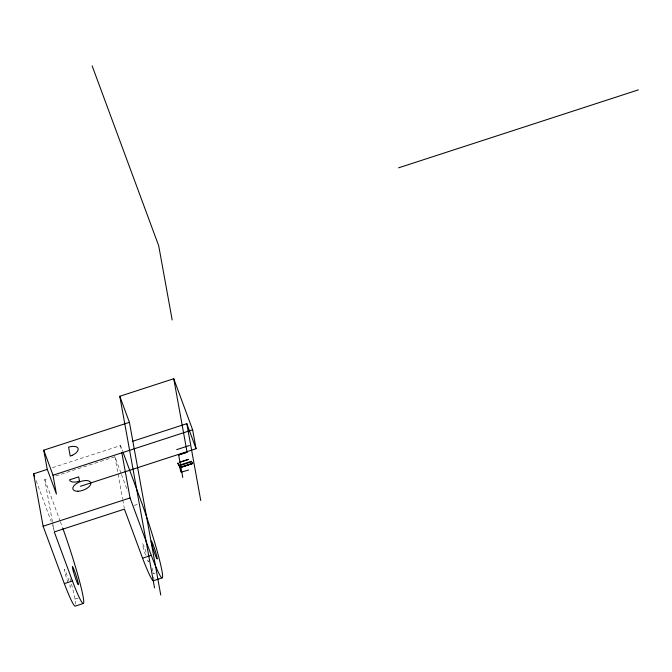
<?xml version="1.0" encoding="UTF-8"?>
<svg xmlns="http://www.w3.org/2000/svg" width="672" height="672" viewBox="0 0 672 672"><rect width="100%" height="100%" fill="white"/><g stroke="black" fill="none" stroke-linecap="round" stroke-linejoin="round"><path stroke-width="0.5" stroke-dasharray="3.36 2.52" d="M52.374 467.72L120.54 445.553L122.699 451.391M52.416 521.665L44.764 479.548L48.72 478.262M55.633 476.011L114.92 456.733L121.086 473.407M134.03 505.462L137.903 504.202M75.012 599.122L79.506 597.668M155.182 573.056L153.25 573.686A55.541 4.091 72 0 0 152.922 571.981M121.447 474.39L127.621 491.064M44.764 479.548L60.001 520.741M60.371 521.716L62.908 528.587M36.12 480.631L51.232 521.489M52.668 525.378L54.827 531.208M120.54 445.553L121.472 450.694M114.92 456.733L122.564 498.851M122.749 499.876L124.244 508.099M52.601 522.69L54.088 530.905M69.955 578.382A55.541 4.091 72 0 1 75.667 604.162M69.88 584.657A9.484 0.697 72 0 1 68.838 584.632M68.116 582.758A9.484 0.697 72 0 1 64.31 569.318A9.484 0.697 72 0 1 68.771 580.625M152.074 568.05A55.541 4.091 72 0 1 152.737 571.066M153.77 577.063A55.541 4.091 72 0 1 153.896 578.726M148.428 560.65A9.484 0.697 72 0 1 147.067 559.188M145.572 555.139A9.484 0.697 72 0 1 142.615 543.808A9.484 0.697 72 0 1 147 555.181"/><path stroke-width="1.01" d="M180.079 467.687L179.936 466.78M180.726 471.962L179.953 467.72L192.671 463.588L192.528 462.68M187.085 452.214L178.643 454.961L187.085 452.214L173.746 378.731L119.784 396.278L154.56 587.891M179.936 462.101L188.378 459.32M398.563 167.84L638.4 89.855M43.747 450.173L53.004 475.205L56.44 494.105L47.174 469.064L43.747 450.173L129.41 422.318L119.784 396.278M132.846 441.21L186.808 423.662L196.064 448.694L80.422 486.301M83.328 603.49L75.256 606.119A55.541 4.091 72 0 1 64.336 583.607L43.109 526.218L33.6 473.827L47.435 469.325M53.004 475.205L192.637 429.803L173.746 378.731M176.677 449.644L189.395 445.511M179.97 462.269L188.412 459.522M178.928 465.318L191.52 461.227M179.147 465.881L191.738 461.79L192.62 463.445L179.987 467.594L177.778 462.916L177.904 463.966M180.029 467.401L192.62 463.31M188.664 470.005L181.742 472.038M43.109 526.218L130.049 497.944L121.85 452.743M64.336 583.607L72.416 580.978A55.541 4.091 72 0 0 83.093 596.501A55.541 4.091 72 0 0 62.908 528.587M72.416 580.978L54.272 531.938L124.429 509.124L142.573 558.163L151.276 555.332A55.541 4.091 72 0 0 161.952 570.856A55.541 4.091 72 0 0 141.767 502.942L123.06 452.365M162.196 577.844L153.485 580.675A55.541 4.091 72 0 1 142.573 558.163M92.156 65.881L158.718 245.834L172.175 319.981M130.049 497.944L151.276 555.332M33.6 473.827L34.675 476.742M192.637 429.803L196.064 448.694M186.808 423.662L200.768 500.573M178.643 454.961L182.767 477.473M129.41 422.318L160.759 595.031M72.299 455.297L70.224 456.12L68.603 447.166L70.728 446.62A9.484 4.511 -20.3 0 1 78.179 448.787A9.484 4.511 -20.3 0 1 72.299 455.297M79.489 481.152L79.262 481.244A9.484 4.511 -20.3 0 1 69.972 480.74L69.535 479.842L78.708 476.86L79.489 481.152M78.036 491.24A9.484 4.511 -20.3 0 0 90.821 482.958A9.484 4.511 -20.3 0 0 76.625 483.462A9.484 4.511 -20.3 0 0 78.036 491.24M73.282 571.108A9.484 0.697 72 0 0 78.288 584.657A9.484 0.697 72 0 0 74.567 571.15A9.484 0.697 72 0 0 73.282 571.108M152.141 545.462A9.484 0.697 72 0 0 157.156 559.02A9.484 0.697 72 0 0 153.426 545.504A9.484 0.697 72 0 0 152.141 545.462"/></g></svg>
